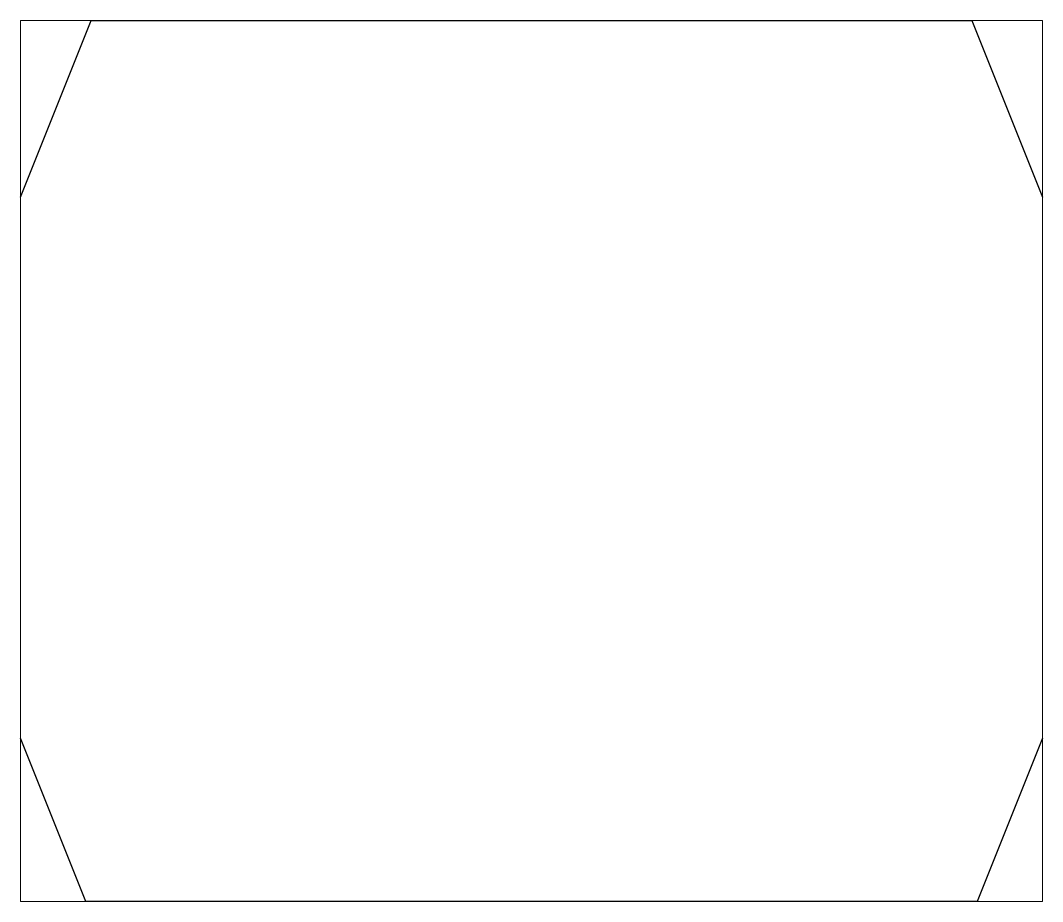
# Paper-space layout 'Layout1' of a CAD drawing. Header units: millimetres. Extents: x 15 to 242, y 0 to 195.
# The model-space entities are those that its viewports show. They can reach past a viewport. Long polylines and large blocks are cut down to what shows.
import ezdxf

# ---------------------------------------------------------------- set-up
doc = ezdxf.new("R2010")
doc.units = ezdxf.units.MM
doc.header["$LTSCALE"] = 10
doc.layers.add('MEMBERS', color=5, linetype='Continuous')

msp = doc.modelspace()

# ---------------------------------------------------------------- linework, layer by layer
at = {"layer": 'MEMBERS', "color": 3, "linetype": 'Continuous'}
for p, q in [((0, 170.68), (45.73, 285)), ((45.73, 285), (615.46, 285)), ((615.46, 285), (661.18, 170.7)), ((0, -179.32), (0, 170.68)), ((661.18, 170.7), (661.18, -179.3)), ((42.27, -285), (0, -179.32)), ((661.18, -179.3), (618.9, -285)), ((618.9, -285), (42.27, -285))]:
    msp.add_line(p, q, dxfattribs=at)

psp = doc.layouts.get("Layout1")

# ---------------------------------------------------------------- viewports
at = {"layer": '0'}
psp.add_viewport(center=(128.5, 97.5), size=(226.19, 195), view_center_point=(330.59, 0), view_height=570.0001, dxfattribs=at)

doc.saveas('drawing.dxf')
